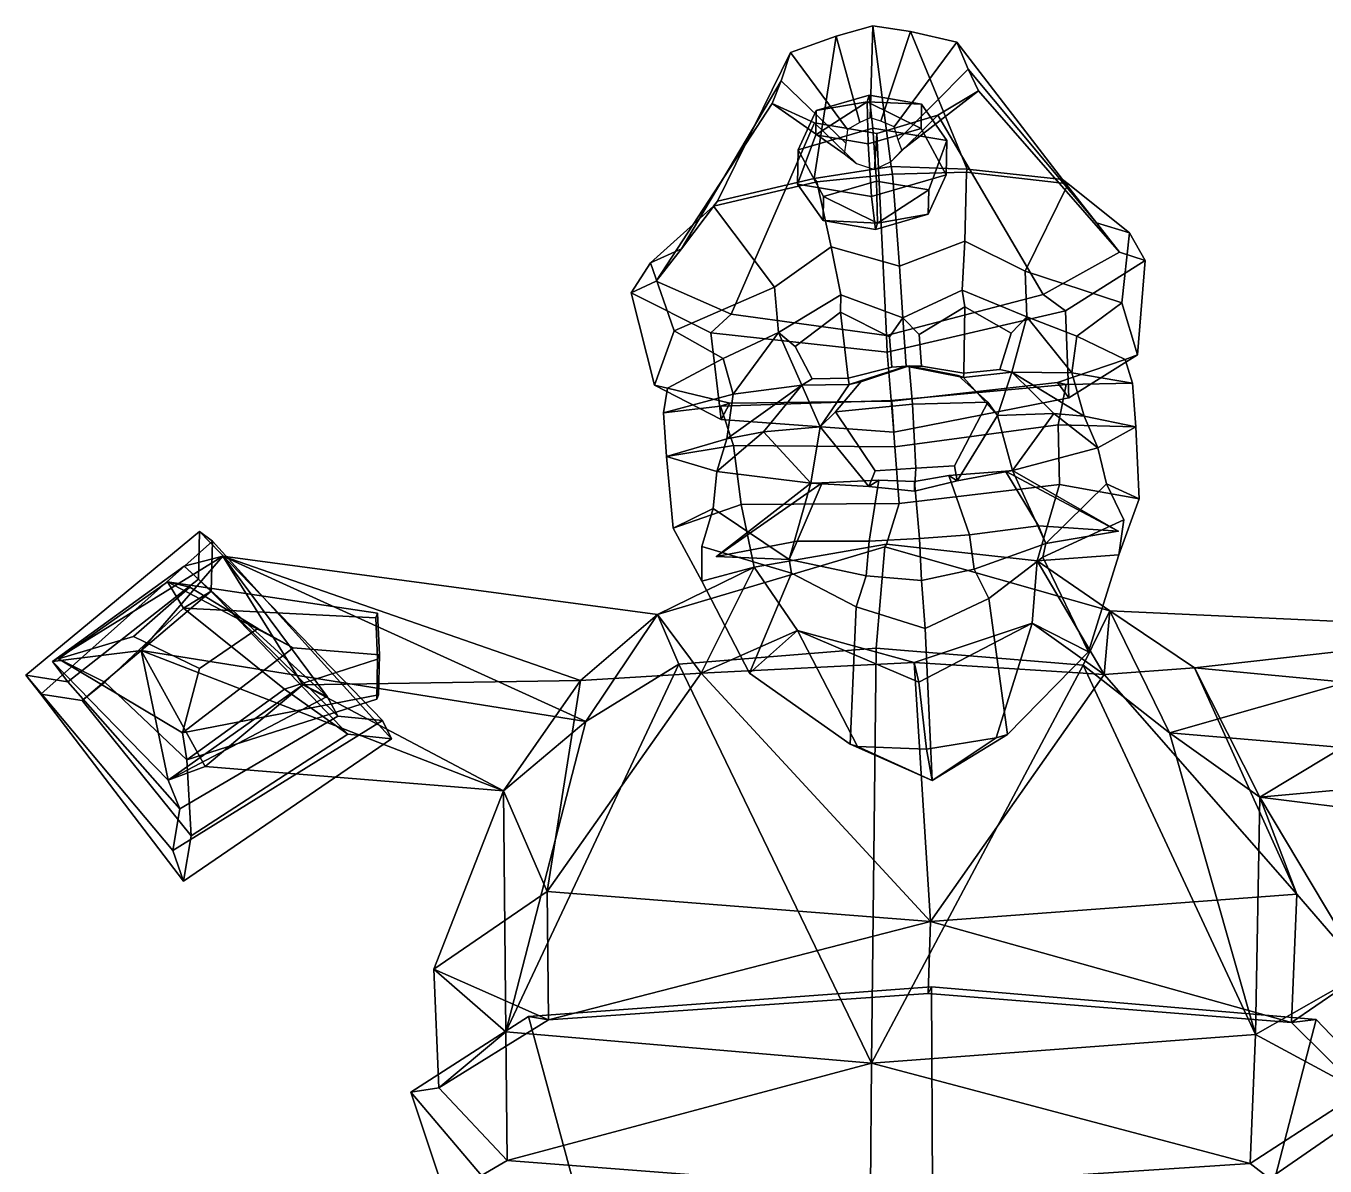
# Model space of a CAD drawing. Extents: x -229 to 297, y -158 to 306.
# Drawn here: x -229.2 to 121.8, y -2.4 to 305.6 of the extents above; entities that cross this region are included whole.
import ezdxf

# ---------------------------------------------------------------- set-up
doc = ezdxf.new("R2010")
doc.units = 0

msp = doc.modelspace()

# ---------------------------------------------------------------- linework, layer by layer
for p in [(65.963371, 169.107483, 64.76181), (-42.599651, 162.29068, 68.945084)]:
    msp.add_point(p)
for points in [[(4.630271, 267.676697, 61.024548), (-0.316108, 305.607971, -5.180928), (-10.290606, 302.865021, -6.272104), (-16.185564, 264.353638, 54.349392)], [(-1.100479, 280.745239, -64.501198), (-3.828835, 279.557404, -63.794846), (-10.290606, 302.865021, -6.272104), (-0.316108, 305.607971, -5.180928)], [(-1.100479, 280.745239, -64.501198), (-0.316108, 305.607971, -5.180928), (9.806448, 304.119659, -7.04316), (1.798556, 279.906006, -64.009499)], [(4.630271, 267.676697, 61.024548), (25.124779, 266.94754, 52.757576), (9.806448, 304.119659, -7.04316), (-0.316108, 305.607971, -5.180928)], [(-42.34407, 258.27179, 42.667709), (-16.185564, 264.353638, 54.349392), (-10.290606, 302.865021, -6.272104), (-22.617134, 298.462463, -8.324651)], [(-3.828835, 279.557404, -63.794846), (-7.169684, 277.604736, -62.635399), (-22.617134, 298.462463, -8.324651), (-10.290606, 302.865021, -6.272104)], [(1.798556, 279.906006, -64.009499), (9.806448, 304.119659, -7.04316), (22.386675, 301.271973, -10.051295), (5.431866, 278.385315, -63.116081)], [(50.865116, 264.124481, 39.076065), (22.386675, 301.271973, -10.051295), (9.806448, 304.119659, -7.04316), (25.124779, 266.94754, 52.757576)], [(-52.020313, 245.366608, 16.748028), (-42.34407, 258.27179, 42.667709), (-22.617134, 298.462463, -8.324651), (-25.151922, 290.82132, -13.429025)], [(-7.169684, 277.604736, -62.635399), (-7.651423, 273.979248, -60.491405), (-25.151922, 290.82132, -13.429025), (-22.617134, 298.462463, -8.324651)], [(5.431866, 278.385315, -63.116081), (22.386675, 301.271973, -10.051295), (25.443998, 293.97995, -15.37022), (6.515977, 274.856842, -61.031815)], [(60.062054, 252.404388, 12.429144), (25.443998, 293.97995, -15.37022), (22.386675, 301.271973, -10.051295), (50.865116, 264.124481, 39.076065)], [(6.515977, 274.856842, -61.031815), (25.443998, 293.97995, -15.37022), (28.214622, 288.116882, -19.672373), (7.475719, 272.0159, -59.353809)], [(66.258003, 244.531006, -10.371326), (28.214622, 288.116882, -19.672373), (25.443998, 293.97995, -15.37022), (60.062054, 252.404388, 12.429144)], [(-58.913609, 236.671326, -5.548073), (-52.020313, 245.366608, 16.748028), (-25.151922, 290.82132, -13.429025), (-27.501038, 284.638641, -17.53475)], [(-7.651423, 273.979248, -60.491405), (-8.125264, 271.0495, -58.758713), (-27.501038, 284.638641, -17.53475), (-25.151922, 290.82132, -13.429025)], [(7.475719, 272.0159, -59.353809), (28.214622, 288.116882, -19.672373), (17.233112, 281.530975, -23.352581), (4.580581, 269.001373, -57.567276)], [(45.696747, 233.045837, -29.196623), (17.233112, 281.530975, -23.352581), (28.214622, 288.116882, -19.672373), (66.258003, 244.531006, -10.371326)], [(-38.582764, 227.753815, -25.949068), (-58.913609, 236.671326, -5.548073), (-27.501038, 284.638641, -17.53475), (-16.107506, 279.449585, -22.073414)], [(-8.125264, 271.0495, -58.758713), (-4.75515, 268.423065, -57.211166), (-16.107506, 279.449585, -22.073414), (-27.501038, 284.638641, -17.53475)], [(-0.317242, 278.005402, -48.662613), (-1.348292, 286.883026, -61.347435), (-15.616786, 282.730499, -67.737862), (-20.49596, 272.132874, -57.700016)], [(-15.616786, 282.730499, -67.737862), (-1.878843, 285.138184, -78.087494), (-15.741692, 276.185486, -81.60247)], [(-1.878843, 285.138184, -78.087494), (-1.598104, 273.792908, -89.076721), (-15.741692, 276.185486, -81.60247)], [(-1.348292, 286.883026, -61.347435), (-1.878843, 285.138184, -78.087494), (-15.616786, 282.730499, -67.737862)], [(-1.348292, 286.883026, -61.347435), (12.795329, 284.490479, -68.821632), (-1.878843, 285.138184, -78.087494)], [(-1.878843, 285.138184, -78.087494), (12.670424, 277.945465, -82.686241), (-1.598104, 273.792908, -89.076721)], [(12.795329, 284.490479, -68.821632), (12.670424, 277.945465, -82.686241), (-1.878843, 285.138184, -78.087494)], [(-0.317242, 278.005402, -48.662613), (19.68483, 274.621857, -59.232697), (12.795329, 284.490479, -68.821632), (-1.348292, 286.883026, -61.347435)], [(19.68483, 274.621857, -59.232697), (19.508184, 265.365753, -78.840294), (12.670424, 277.945465, -82.686241), (12.795329, 284.490479, -68.821632)], [(-20.49596, 272.132874, -57.700016), (-15.616786, 282.730499, -67.737862), (-15.741692, 276.185486, -81.60247), (-20.672606, 262.87677, -77.307617)], [(4.580581, 269.001373, -57.567276), (17.233112, 281.530975, -23.352581), (0.701592, 276.523926, -25.481503), (0.07271, 266.812073, -56.266178)], [(3.38728, 221.946472, -45.752213), (0.701592, 276.523926, -25.481503), (17.233112, 281.530975, -23.352581), (45.696747, 233.045837, -29.196623)], [(3.38728, 221.946472, -45.752213), (-38.582764, 227.753815, -25.949068), (-16.107506, 279.449585, -22.073414), (0.701592, 276.523926, -25.481503)], [(-0.317242, 278.005402, -48.662613), (-20.49596, 272.132874, -57.700016), (-13.658161, 259.553192, -53.854012), (0.610333, 263.705688, -47.463593)], [(-4.75515, 268.423065, -57.211166), (0.07271, 266.812073, -56.266178), (0.701592, 276.523926, -25.481503), (-16.107506, 279.449585, -22.073414)], [(12.670424, 277.945465, -82.686241), (19.508184, 265.365753, -78.840294), (-0.67053, 259.493195, -87.877724), (-1.598104, 273.792908, -89.076721)], [(-0.317242, 278.005402, -48.662613), (0.610333, 263.705688, -47.463593), (14.753952, 261.313171, -54.937782), (19.68483, 274.621857, -59.232697)], [(-15.741692, 276.185486, -81.60247), (-1.598104, 273.792908, -89.076721), (-0.67053, 259.493195, -87.877724), (-20.672606, 262.87677, -77.307617)], [(19.68483, 274.621857, -59.232697), (14.753952, 261.313171, -54.937782), (14.629045, 254.768127, -68.802399), (19.508184, 265.365753, -78.840294)], [(-20.49596, 272.132874, -57.700016), (-20.672606, 262.87677, -77.307617), (-13.783068, 253.008148, -67.718628), (-13.658161, 259.553192, -53.854012)], [(4.934192, 265.573578, 65.484741), (4.630271, 267.676697, 61.024548), (-16.185564, 264.353638, 54.349392), (-15.513602, 263.533997, 59.866814)], [(4.934192, 265.573578, 65.484741), (24.985357, 266.076965, 58.306263), (25.124779, 266.94754, 52.757576), (4.630271, 267.676697, 61.024548)], [(24.985357, 266.076965, 58.306263), (52.448238, 262.920502, 44.362595), (50.865116, 264.124481, 39.076065), (25.124779, 266.94754, 52.757576)], [(-15.513602, 263.533997, 59.866814), (-16.185564, 264.353638, 54.349392), (-42.34407, 258.27179, 42.667709), (-43.354504, 256.904938, 48.054173)], [(-11.574131, 245.912109, 69.197556), (-15.513602, 263.533997, 59.866814), (-43.354504, 256.904938, 48.054173), (-26.908524, 235.068207, 60.494114)], [(6.857556, 240.672058, 74.821358), (4.934192, 265.573578, 65.484741), (-15.513602, 263.533997, 59.866814), (-11.574131, 245.912109, 69.197556)], [(0.610333, 263.705688, -47.463593), (-13.658161, 259.553192, -53.854012), (0.891062, 252.360474, -58.452759)], [(14.629045, 254.768127, -68.802399), (0.36052, 250.615601, -75.192871), (-0.67053, 259.493195, -87.877724), (19.508184, 265.365753, -78.840294)], [(0.610333, 263.705688, -47.463593), (0.891062, 252.360474, -58.452759), (14.753952, 261.313171, -54.937782)], [(6.857556, 240.672058, 74.821358), (24.479839, 247.479858, 68.0765), (24.985357, 266.076965, 58.306263), (4.934192, 265.573578, 65.484741)], [(24.479839, 247.479858, 68.0765), (40.771084, 239.317871, 57.886215), (52.448238, 262.920502, 44.362595), (24.985357, 266.076965, 58.306263)], [(52.448238, 262.920502, 44.362595), (69.021225, 249.701233, 14.510104), (60.062054, 252.404388, 12.429144), (50.865116, 264.124481, 39.076065)], [(-13.783068, 253.008148, -67.718628), (-20.672606, 262.87677, -77.307617), (-0.67053, 259.493195, -87.877724), (0.36052, 250.615601, -75.192871)], [(14.753952, 261.313171, -54.937782), (0.891062, 252.360474, -58.452759), (14.629045, 254.768127, -68.802399)], [(40.771084, 239.317871, 57.886215), (66.925316, 230.834869, 39.598503), (69.021225, 249.701233, 14.510104), (52.448238, 262.920502, 44.362595)], [(-43.354504, 256.904938, 48.054173), (-42.34407, 258.27179, 42.667709), (-52.020313, 245.366608, 16.748028), (-60.385616, 241.575623, 19.496555)], [(-26.908524, 235.068207, 60.494114), (-43.354504, 256.904938, 48.054173), (-60.385616, 241.575623, 19.496555), (-54.032806, 223.239777, 44.259396)], [(-13.658161, 259.553192, -53.854012), (-13.783068, 253.008148, -67.718628), (0.891062, 252.360474, -58.452759)], [(0.891062, 252.360474, -58.452759), (-13.783068, 253.008148, -67.718628), (0.36052, 250.615601, -75.192871)], [(0.891062, 252.360474, -58.452759), (0.36052, 250.615601, -75.192871), (14.629045, 254.768127, -68.802399)], [(69.021225, 249.701233, 14.510104), (73.242737, 242.201172, -11.416227), (66.258003, 244.531006, -10.371326), (60.062054, 252.404388, 12.429144)], [(66.925316, 230.834869, 39.598503), (71.201149, 216.748932, 3.050301), (73.242737, 242.201172, -11.416227), (69.021225, 249.701233, 14.510104)], [(-11.574131, 245.912109, 69.197556), (-26.908524, 235.068207, 60.494114), (-25.794008, 222.785522, 61.430492), (-8.995593, 232.931396, 72.238167)], [(6.857556, 240.672058, 74.821358), (-11.574131, 245.912109, 69.197556), (-8.995593, 232.931396, 72.238167), (7.729672, 226.730896, 74.736641)], [(6.857556, 240.672058, 74.821358), (7.729672, 226.730896, 74.736641), (23.779226, 234.261353, 71.078789), (24.479839, 247.479858, 68.0765)], [(24.479839, 247.479858, 68.0765), (23.779226, 234.261353, 71.078789), (41.274529, 226.996826, 58.846134), (40.771084, 239.317871, 57.886215)], [(-60.385616, 241.575623, 19.496555), (-52.020313, 245.366608, 16.748028), (-58.913609, 236.671326, -5.548073), (-65.612022, 233.48233, -6.065719)], [(73.242737, 242.201172, -11.416227), (51.671406, 228.68219, -31.833055), (45.696747, 233.045837, -29.196623), (66.258003, 244.531006, -10.371326)], [(71.201149, 216.748932, 3.050301), (52.615505, 205.160217, -21.27718), (51.671406, 228.68219, -31.833055), (73.242737, 242.201172, -11.416227)], [(-54.032806, 223.239777, 44.259396), (-60.385616, 241.575623, 19.496555), (-65.612022, 233.48233, -6.065719), (-59.304516, 208.554321, 8.079093)], [(54.802147, 221.795776, 41.588837), (66.925316, 230.834869, 39.598503), (40.771084, 239.317871, 57.886215), (41.274529, 226.996826, 58.846134)], [(-65.612022, 233.48233, -6.065719), (-58.913609, 236.671326, -5.548073), (-38.582764, 227.753815, -25.949068), (-44.14996, 222.665466, -28.140759)], [(-59.304516, 208.554321, 8.079093), (-65.612022, 233.48233, -6.065719), (-44.14996, 222.665466, -28.140759), (-41.336758, 199.260834, -17.656904)], [(-40.758957, 215.79541, 45.271107), (-25.794008, 222.785522, 61.430492), (-26.908524, 235.068207, 60.494114), (-54.032806, 223.239777, 44.259396)], [(-9.037699, 228.282227, 70.619377), (-8.995593, 232.931396, 72.238167), (-25.794008, 222.785522, 61.430492), (-21.336418, 219.036194, 61.495525)], [(-9.037699, 228.282227, 70.619377), (4.200014, 221.622467, 72.452965), (7.729672, 226.730896, 74.736641), (-8.995593, 232.931396, 72.238167)], [(51.671406, 228.68219, -31.833055), (3.542481, 217.435944, -49.074512), (3.38728, 221.946472, -45.752213), (45.696747, 233.045837, -29.196623)], [(24.521624, 229.738464, 69.170097), (23.779226, 234.261353, 71.078789), (7.729672, 226.730896, 74.736641), (12.15633, 222.246277, 72.325356)], [(24.521624, 229.738464, 69.170097), (36.996025, 222.592163, 56.625759), (41.274529, 226.996826, 58.846134), (23.779226, 234.261353, 71.078789)], [(-6.994915, 210.484741, 70.136894), (-9.037699, 228.282227, 70.619377), (-21.336418, 219.036194, 61.495525), (-16.714855, 210.287567, 65.12468)], [(4.200014, 221.622467, 72.452965), (-9.037699, 228.282227, 70.619377), (-6.994915, 210.484741, 70.136894), (4.775233, 213.420837, 74.016075)], [(52.615505, 205.160217, -21.27718), (5.2871, 195.84848, -38.976254), (3.542481, 217.435944, -49.074512), (51.671406, 228.68219, -31.833055)], [(12.15633, 222.246277, 72.325356), (12.761602, 213.710571, 74.123917), (24.231125, 211.832977, 68.323227), (24.521624, 229.738464, 69.170097)], [(24.231125, 211.832977, 68.323227), (33.935085, 212.808594, 61.31115), (36.996025, 222.592163, 56.625759), (24.521624, 229.738464, 69.170097)], [(66.925316, 230.834869, 39.598503), (54.802147, 221.795776, 41.588837), (67.815125, 215.509827, 3.186571), (71.201149, 216.748932, 3.050301)], [(-44.14996, 222.665466, -28.140759), (-38.582764, 227.753815, -25.949068), (3.38728, 221.946472, -45.752213), (3.542481, 217.435944, -49.074512)], [(4.775233, 213.420837, 74.016075), (8.643094, 213.714264, 77.230461), (7.729672, 226.730896, 74.736641), (4.200014, 221.622467, 72.452965)], [(12.761602, 213.710571, 74.123917), (12.15633, 222.246277, 72.325356), (7.729672, 226.730896, 74.736641), (8.643094, 213.714264, 77.230461)], [(33.935085, 212.808594, 61.31115), (37.244286, 212.084167, 64.232704), (41.274529, 226.996826, 58.846134), (36.996025, 222.592163, 56.625759)], [(37.244286, 212.084167, 64.232704), (53.400284, 211.895813, 42.804955), (41.274529, 226.996826, 58.846134)], [(53.400284, 211.895813, 42.804955), (54.802147, 221.795776, 41.588837), (41.274529, 226.996826, 58.846134)], [(-54.032806, 223.239777, 44.259396), (-59.304516, 208.554321, 8.079093), (-55.789833, 207.748535, 7.949458), (-40.758957, 215.79541, 45.271107)], [(-41.336758, 199.260834, -17.656904), (-44.14996, 222.665466, -28.140759), (3.542481, 217.435944, -49.074512), (5.2871, 195.84848, -38.976254)], [(-38.042465, 206.153992, 46.328533), (-25.794008, 222.785522, 61.430492), (-40.758957, 215.79541, 45.271107)], [(-19.531738, 208.519165, 66.420464), (-25.794008, 222.785522, 61.430492), (-38.042465, 206.153992, 46.328533)], [(-16.714855, 210.287567, 65.12468), (-21.336418, 219.036194, 61.495525), (-25.794008, 222.785522, 61.430492), (-19.531738, 208.519165, 66.420464)], [(54.802147, 221.795776, 41.588837), (53.400284, 211.895813, 42.804955), (69.84761, 209.066467, 4.460022), (67.815125, 215.509827, 3.186571)], [(-40.758957, 215.79541, 45.271107), (-55.789833, 207.748535, 7.949458), (-56.897972, 201.107971, 9.343927), (-38.042465, 206.153992, 46.328533)], [(71.201149, 216.748932, 3.050301), (67.815125, 215.509827, 3.186571), (49.572605, 209.265533, -23.120903), (52.615505, 205.160217, -21.27718)], [(69.84761, 209.066467, 4.460022), (51.913582, 208.727722, -26.22349), (49.572605, 209.265533, -23.120903), (67.815125, 215.509827, 3.186571)], [(10.344678, 203.381927, 97.515289), (9.494039, 213.743896, 92.324974), (-3.597908, 209.488525, 89.424644), (-10.429913, 201.356262, 91.59903)], [(-6.994915, 210.484741, 70.136894), (-6.753593, 208.695557, 72.588234), (8.643094, 213.714264, 77.230461), (4.775233, 213.420837, 74.016075)], [(9.494039, 213.743896, 92.324974), (8.643094, 213.714264, 77.230461), (-6.753593, 208.695557, 72.588234), (-3.597908, 209.488525, 89.424644)], [(9.494039, 213.743896, 92.324974), (22.753838, 211.143188, 88.409233), (24.144581, 210.635681, 71.397629), (8.643094, 213.714264, 77.230461)], [(24.231125, 211.832977, 68.323227), (12.761602, 213.710571, 74.123917), (8.643094, 213.714264, 77.230461), (24.144581, 210.635681, 71.397629)], [(10.344678, 203.381927, 97.515289), (30.694508, 203.938477, 90.014374), (22.753838, 211.143188, 88.409233), (9.494039, 213.743896, 92.324974)], [(30.694508, 203.938477, 90.014374), (33.371025, 200.342407, 71.883842), (24.144581, 210.635681, 71.397629), (22.753838, 211.143188, 88.409233)], [(24.231125, 211.832977, 68.323227), (24.144581, 210.635681, 71.397629), (37.244286, 212.084167, 64.232704), (33.935085, 212.808594, 61.31115)], [(33.371025, 200.342407, 71.883842), (37.244286, 212.084167, 64.232704), (24.144581, 210.635681, 71.397629)], [(48.547928, 200.894165, 68.143951), (37.244286, 212.084167, 64.232704), (33.371025, 200.342407, 71.883842)], [(48.547928, 200.894165, 68.143951), (56.728252, 200.151764, 43.530716), (37.244286, 212.084167, 64.232704)], [(56.728252, 200.151764, 43.530716), (53.400284, 211.895813, 42.804955), (37.244286, 212.084167, 64.232704)], [(53.400284, 211.895813, 42.804955), (56.728252, 200.151764, 43.530716), (70.735916, 197.2836, 7.718962), (69.84761, 209.066467, 4.460022)], [(-59.304516, 208.554321, 8.079093), (-41.336758, 199.260834, -17.656904), (-38.980808, 203.70517, -19.708662), (-55.789833, 207.748535, 7.949458)], [(-56.897972, 201.107971, 9.343927), (-55.789833, 207.748535, 7.949458), (-38.980808, 203.70517, -19.708662), (-41.467159, 202.864258, -22.625237)], [(-39.811985, 194.089905, 47.250713), (-19.531738, 208.519165, 66.420464), (-38.042465, 206.153992, 46.328533)], [(-29.926105, 195.966705, 71.167801), (-19.531738, 208.519165, 66.420464), (-39.811985, 194.089905, 47.250713)], [(-29.926105, 195.966705, 71.167801), (-14.557475, 197.332916, 73.730682), (-19.531738, 208.519165, 66.420464)], [(-6.994915, 210.484741, 70.136894), (-16.714855, 210.287567, 65.12468), (-19.531738, 208.519165, 66.420464), (-6.753593, 208.695557, 72.588234)], [(-14.557475, 197.332916, 73.730682), (-6.753593, 208.695557, 72.588234), (-19.531738, 208.519165, 66.420464)], [(-10.429913, 201.356262, 91.59903), (-3.597908, 209.488525, 89.424644), (-6.753593, 208.695557, 72.588234), (-14.557475, 197.332916, 73.730682)], [(51.913582, 208.727722, -26.22349), (4.705695, 204.396912, -40.134682), (4.75138, 204.274811, -39.148048), (49.572605, 209.265533, -23.120903)], [(49.697685, 197.798828, -26.78314), (5.587202, 191.929749, -37.57383), (4.705695, 204.396912, -40.134682), (51.913582, 208.727722, -26.22349)], [(52.615505, 205.160217, -21.27718), (49.572605, 209.265533, -23.120903), (4.75138, 204.274811, -39.148048), (5.2871, 195.84848, -38.976254)], [(70.735916, 197.2836, 7.718962), (49.697685, 197.798828, -26.78314), (51.913582, 208.727722, -26.22349), (69.84761, 209.066467, 4.460022)], [(-38.042465, 206.153992, 46.328533), (-56.897972, 201.107971, 9.343927), (-56.055149, 189.322235, 12.604619), (-39.811985, 194.089905, 47.250713)], [(-41.467159, 202.864258, -22.625237), (-38.980808, 203.70517, -19.708662), (4.75138, 204.274811, -39.148048), (4.705695, 204.396912, -40.134682)], [(-37.953011, 192.295105, -23.405684), (-41.467159, 202.864258, -22.625237), (4.705695, 204.396912, -40.134682), (5.587202, 191.929749, -37.57383)], [(-41.336758, 199.260834, -17.656904), (5.2871, 195.84848, -38.976254), (4.75138, 204.274811, -39.148048), (-38.980808, 203.70517, -19.708662)], [(11.240031, 186.098145, 92.586693), (21.752758, 186.78302, 86.682938), (30.694508, 203.938477, 90.014374), (10.344678, 203.381927, 97.515289)], [(21.752758, 186.78302, 86.682938), (22.480064, 182.694885, 73.479584), (33.371025, 200.342407, 71.883842), (30.694508, 203.938477, 90.014374)], [(-56.055149, 189.322235, 12.604619), (-56.897972, 201.107971, 9.343927), (-41.467159, 202.864258, -22.625237), (-37.953011, 192.295105, -23.405684)], [(0.302739, 185.436127, 87.509476), (-10.429913, 201.356262, 91.59903), (-14.557475, 197.332916, 73.730682), (-1.457532, 181.191803, 74.40197)], [(11.240031, 186.098145, 92.586693), (10.344678, 203.381927, 97.515289), (-10.429913, 201.356262, 91.59903), (0.302739, 185.436127, 87.509476)], [(22.480064, 182.694885, 73.479584), (37.386723, 185.510803, 66.541893), (33.371025, 200.342407, 71.883842)], [(37.386723, 185.510803, 66.541893), (48.547928, 200.894165, 68.143951), (33.371025, 200.342407, 71.883842)], [(37.386723, 185.510803, 66.541893), (60.479691, 191.658722, 43.540653), (48.547928, 200.894165, 68.143951)], [(60.479691, 191.658722, 43.540653), (56.728252, 200.151764, 43.530716), (48.547928, 200.894165, 68.143951)], [(56.728252, 200.151764, 43.530716), (60.479691, 191.658722, 43.540653), (70.735916, 197.2836, 7.718962)], [(-17.08675, 182.090332, 68.64093), (-14.557475, 197.332916, 73.730682), (-29.926105, 195.966705, 71.167801)], [(-1.457532, 181.191803, 74.40197), (-14.557475, 197.332916, 73.730682), (-17.08675, 182.090332, 68.64093)], [(50.048214, 181.67569, -22.369341), (6.780222, 176.562561, -31.654272), (5.587202, 191.929749, -37.57383), (49.697685, 197.798828, -26.78314)], [(71.618416, 177.80954, 10.771987), (50.048214, 181.67569, -22.369341), (49.697685, 197.798828, -26.78314), (70.735916, 197.2836, 7.718962)], [(62.816513, 181.858154, 44.481339), (71.618416, 177.80954, 10.771987), (70.735916, 197.2836, 7.718962), (60.479691, 191.658722, 43.540653)], [(-39.811985, 194.089905, 47.250713), (-56.055149, 189.322235, 12.604619), (-42.461342, 185.194946, 47.507294)], [(-42.461342, 185.194946, 47.507294), (-29.926105, 195.966705, 71.167801), (-39.811985, 194.089905, 47.250713)], [(-17.08675, 182.090332, 68.64093), (-29.926105, 195.966705, 71.167801), (-42.461342, 185.194946, 47.507294)], [(-54.261707, 169.905396, 15.622543), (-56.055149, 189.322235, 12.604619), (-37.953011, 192.295105, -23.405684), (-35.94759, 176.27594, -19.055653)], [(-35.94759, 176.27594, -19.055653), (-37.953011, 192.295105, -23.405684), (5.587202, 191.929749, -37.57383), (6.780222, 176.562561, -31.654272)], [(62.816513, 181.858154, 44.481339), (60.479691, 191.658722, 43.540653), (37.386723, 185.510803, 66.541893), (46.391499, 165.813751, 74.542824)], [(-43.4767, 175.183899, 48.577148), (-42.461342, 185.194946, 47.507294), (-56.055149, 189.322235, 12.604619), (-54.261707, 169.905396, 15.622543)], [(11.240031, 186.098145, 92.586693), (0.302739, 185.436127, 87.509476), (-1.457532, 181.191803, 74.40197), (10.883111, 179.935974, 80.319695)], [(11.240031, 186.098145, 92.586693), (10.883111, 179.935974, 80.319695), (22.480064, 182.694885, 73.479584), (21.752758, 186.78302, 86.682938)], [(-43.4767, 175.183899, 48.577148), (-22.920786, 161.461548, 77.213638), (-17.08675, 182.090332, 68.64093), (-42.461342, 185.194946, 47.507294)], [(1.313851, 182.927979, 82.795631), (-14.047161, 182.192444, 83.245056), (-20.748079, 166.437866, 87.318649), (-1.305251, 166.40802, 95.784737)], [(-14.047161, 182.192444, 83.245056), (1.313851, 182.927979, 82.795631), (-1.457532, 181.191803, 74.40197), (-17.08675, 182.090332, 68.64093)], [(10.919316, 182.479004, 85.403297), (10.883111, 179.935974, 80.319695), (-1.457532, 181.191803, 74.40197), (1.313851, 182.927979, 82.795631)], [(-1.305251, 166.40802, 95.784737), (12.290717, 167.135193, 95.99012), (10.919316, 182.479004, 85.403297), (1.313851, 182.927979, 82.795631)], [(10.919316, 182.479004, 85.403297), (20.165121, 184.111694, 82.069229), (22.480064, 182.694885, 73.479584), (10.883111, 179.935974, 80.319695)], [(25.814976, 168.110962, 94.739708), (20.165121, 184.111694, 82.069229), (10.919316, 182.479004, 85.403297), (12.290717, 167.135193, 95.99012)], [(35.48661, 185.302704, 81.336365), (37.386723, 185.510803, 66.541893), (22.480064, 182.694885, 73.479584), (20.165121, 184.111694, 82.069229)], [(20.165121, 184.111694, 82.069229), (25.814976, 168.110962, 94.739708), (44.395237, 170.52832, 84.808472), (35.48661, 185.302704, 81.336365)], [(35.48661, 185.302704, 81.336365), (65.963371, 169.107483, 64.76181), (37.386723, 185.510803, 66.541893)], [(44.395237, 170.52832, 84.808472), (65.963371, 169.107483, 64.76181), (35.48661, 185.302704, 81.336365)], [(65.963371, 169.107483, 64.76181), (46.391499, 165.813751, 74.542824), (37.386723, 185.510803, 66.541893)], [(-20.748079, 166.437866, 87.318649), (-14.047161, 182.192444, 83.245056), (-42.599651, 162.29068, 68.945084)], [(-14.047161, 182.192444, 83.245056), (-17.08675, 182.090332, 68.64093), (-42.599651, 162.29068, 68.945084)], [(-42.599651, 162.29068, 68.945084), (-17.08675, 182.090332, 68.64093), (-22.920786, 161.461548, 77.213638)], [(44.069305, 161.059265, 7.574419), (3.308207, 165.63028, -9.721193), (6.780222, 176.562561, -31.654272), (50.048214, 181.67569, -22.369341)], [(66.149673, 162.678528, 16.554325), (44.069305, 161.059265, 7.574419), (50.048214, 181.67569, -22.369341), (71.618416, 177.80954, 10.771987)], [(62.816513, 181.858154, 44.481339), (46.391499, 165.813751, 74.542824), (45.559383, 162.048523, 65.419083), (67.486801, 172.16272, 48.479652)], [(66.149673, 162.678528, 16.554325), (71.618416, 177.80954, 10.771987), (62.816513, 181.858154, 44.481339), (67.486801, 172.16272, 48.479652)], [(-46.518864, 155.603943, 20.895798), (-54.261707, 169.905396, 15.622543), (-35.94759, 176.27594, -19.055653), (-32.434883, 159.33374, 10.652818)], [(-32.434883, 159.33374, 10.652818), (-35.94759, 176.27594, -19.055653), (6.780222, 176.562561, -31.654272), (3.308207, 165.63028, -9.721193)], [(-46.518864, 155.603943, 20.895798), (-46.579086, 165.000397, 52.874969), (-43.4767, 175.183899, 48.577148), (-54.261707, 169.905396, 15.622543)], [(-43.4767, 175.183899, 48.577148), (-46.579086, 165.000397, 52.874969), (-22.3267, 157.785889, 68.034943), (-22.920786, 161.461548, 77.213638)], [(45.559383, 162.048523, 65.419083), (57.959251, 136.51828, 35.852692), (66.149673, 162.678528, 16.554325), (67.486801, 172.16272, 48.479652)], [(-225.17453, 125.088013, 111.852882), (-178.717239, 166.387695, 112.490074), (-182.292465, 168.97937, 80.397011), (-229.154861, 130.191559, 79.370178)], [(-229.154861, 130.191559, 79.370178), (-182.292465, 168.97937, 80.397011), (-182.556305, 156.11853, 78.506973), (-217.817444, 128.410645, 77.954582)], [(-132.852753, 117.929443, 67.772652), (-144.861313, 119.121155, 69.168571), (-182.556305, 156.11853, 78.506973), (-182.292465, 168.97937, 80.397011)], [(-132.852753, 117.929443, 67.772652), (-182.292465, 168.97937, 80.397011), (-178.717239, 166.387695, 112.490074), (-130.420563, 113.02301, 100.441795)], [(25.814976, 168.110962, 94.739708), (27.07445, 158.860504, 85.071289), (46.391499, 165.813751, 74.542824), (44.395237, 170.52832, 84.808472)], [(46.391499, 165.813751, 74.542824), (65.963371, 169.107483, 64.76181), (44.395237, 170.52832, 84.808472)], [(-225.17453, 125.088013, 111.852882), (-213.99971, 123.372864, 110.463562), (-179.077316, 152.923645, 110.519905), (-178.717239, 166.387695, 112.490074)], [(-130.420563, 113.02301, 100.441795), (-178.717239, 166.387695, 112.490074), (-179.077316, 152.923645, 110.519905), (-142.216415, 114.232697, 101.818794)], [(2.885341, 164.866241, -13.265347), (-58.557827, 146.553833, -8.723627), (-32.434883, 159.33374, 10.652818), (3.308207, 165.63028, -9.721193)], [(-22.3267, 157.785889, 68.034943), (-46.579086, 165.000397, 52.874969), (-46.518864, 155.603943, 20.895798), (-33.670124, 130.764771, 39.383461)], [(-22.920786, 161.461548, 77.213638), (-20.748079, 166.437866, 87.318649), (-42.599651, 162.29068, 68.945084)], [(-1.305251, 166.40802, 95.784737), (-20.748079, 166.437866, 87.318649), (-22.920786, 161.461548, 77.213638), (-2.136792, 157.026306, 86.196884)], [(12.290717, 167.135193, 95.99012), (-1.305251, 166.40802, 95.784737), (-2.136792, 157.026306, 86.196884), (12.835907, 155.733551, 91.559364)], [(3.308207, 165.63028, -9.721193), (44.069305, 161.059265, 7.574419), (63.709919, 147.549316, -14.629132), (2.885341, 164.866241, -13.265347)], [(12.290717, 167.135193, 95.99012), (12.835907, 155.733551, 91.559364), (27.07445, 158.860504, 85.071289), (25.814976, 168.110962, 94.739708)], [(31.015095, 150.942688, 87.763573), (45.559383, 162.048523, 65.419083), (46.391499, 165.813751, 74.542824), (27.07445, 158.860504, 85.071289)], [(-221.981018, 133.904724, 42.500809), (-186.443497, 159.688232, 42.738358), (-175.95314, 162.361237, -9.714578)], [(-221.981018, 133.904724, 42.500809), (-175.95314, 162.361237, -9.714578), (-198.06691, 136.839508, -36.845009)], [(-77.875984, 117.650452, -39.184933), (-198.06691, 136.839508, -36.845009), (-175.95314, 162.361237, -9.714578)], [(-147.745804, 124.452362, 33.560764), (-175.95314, 162.361237, -9.714578), (-186.443497, 159.688232, 42.738358)], [(-79.312721, 128.70813, 34.680798), (-58.557827, 146.553833, -8.723627), (-175.95314, 162.361237, -9.714578)], [(-79.312721, 128.70813, 34.680798), (-175.95314, 162.361237, -9.714578), (-154.391006, 127.612549, 23.313753)], [(-77.875984, 117.650452, -39.184933), (-175.95314, 162.361237, -9.714578), (-58.557827, 146.553833, -8.723627)], [(-147.745804, 124.452362, 33.560764), (-154.391006, 127.612549, 23.313753), (-175.95314, 162.361237, -9.714578)], [(2.885341, 164.866241, -13.265347), (0.589283, 137.458191, -60.055397), (-52.772835, 133.206787, -51.406872), (-58.557827, 146.553833, -8.723627)], [(-4.839562, 148.691345, 89.145164), (-2.136792, 157.026306, 86.196884), (-22.920786, 161.461548, 77.213638), (-22.3267, 157.785889, 68.034943)], [(2.885341, 164.866241, -13.265347), (63.709919, 147.549316, -14.629132), (56.452492, 132.91037, -57.189999), (0.589283, 137.458191, -60.055397)], [(36.052876, 114.177643, 71.843491), (57.959251, 136.51828, 35.852692), (45.559383, 162.048523, 65.419083), (31.015095, 150.942688, 87.763573)], [(57.959251, 136.51828, 35.852692), (42.6768, 144.219757, 30.37681), (44.069305, 161.059265, 7.574419), (66.149673, 162.678528, 16.554325)], [(-217.817444, 128.410645, 77.954582), (-182.556305, 156.11853, 78.506973), (-186.443497, 159.688232, 42.738358), (-221.981018, 133.904724, 42.500809)], [(-186.443497, 159.688232, 42.738358), (-182.556305, 156.11853, 78.506973), (-144.861313, 119.121155, 69.168571), (-147.745804, 124.452362, 33.560764)], [(-58.557827, 146.553833, -8.723627), (-46.757549, 130.719086, 43.741993), (-32.434883, 159.33374, 10.652818)], [(-46.757549, 130.719086, 43.741993), (-20.67275, 142.254089, 33.883606), (-32.434883, 159.33374, 10.652818)], [(-33.670124, 130.764771, 39.383461), (-46.518864, 155.603943, 20.895798), (-32.434883, 159.33374, 10.652818), (-20.67275, 142.254089, 33.883606)], [(13.80793, 142.803741, 95.715401), (31.015095, 150.942688, 87.763573), (27.07445, 158.860504, 85.071289), (12.835907, 155.733551, 91.559364)], [(62.153023, 130.398834, 37.494152), (44.069305, 161.059265, 7.574419), (42.6768, 144.219757, 30.37681)], [(63.709919, 147.549316, -14.629132), (44.069305, 161.059265, 7.574419), (62.153023, 130.398834, 37.494152)], [(-220.352646, 134.578491, 136.691452), (-190.957779, 155.452087, 132.252975), (-186.601425, 148.292664, 98.82888), (-207.883911, 128.333618, 101.674789)], [(-200.09877, 140.669556, 192.871887), (-184.869705, 153.970978, 201.039108), (-190.957779, 155.452087, 132.252975), (-220.352646, 134.578491, 136.691452)], [(-166.528976, 142.847839, 202.51741), (-156.948807, 137.539032, 148.842407), (-190.957779, 155.452087, 132.252975), (-184.869705, 153.970978, 201.039108)], [(-134.14183, 146.905945, 146.724991), (-134.589722, 145.721893, 133.846329), (-186.601425, 148.292664, 98.82888), (-190.957779, 155.452087, 132.252975)], [(-133.6297, 135.701202, 148.590805), (-134.14183, 146.905945, 146.724991), (-190.957779, 155.452087, 132.252975), (-156.948807, 137.539032, 148.842407)], [(-6.451111, 111.508789, 73.4813), (-4.839562, 148.691345, 89.145164), (-22.3267, 157.785889, 68.034943), (-33.670124, 130.764771, 39.383461)], [(13.80793, 142.803741, 95.715401), (12.835907, 155.733551, 91.559364), (-2.136792, 157.026306, 86.196884), (-4.839562, 148.691345, 89.145164)], [(-207.883911, 128.333618, 101.674789), (-186.601425, 148.292664, 98.82888), (-179.077316, 152.923645, 110.519905), (-213.99971, 123.372864, 110.463562)], [(-182.306015, 132.022369, 205.359634), (-166.528976, 142.847839, 202.51741), (-184.869705, 153.970978, 201.039108), (-200.09877, 140.669556, 192.871887)], [(-159.324127, 126.390289, 98.505875), (-142.216415, 114.232697, 101.818794), (-179.077316, 152.923645, 110.519905), (-186.601425, 148.292664, 98.82888)], [(15.662712, 101.767136, 76.9795), (36.052876, 114.177643, 71.843491), (31.015095, 150.942688, 87.763573), (13.80793, 142.803741, 95.715401)], [(-134.202576, 134.515045, 135.698364), (-159.324127, 126.390289, 98.505875), (-186.601425, 148.292664, 98.82888), (-134.589722, 145.721893, 133.846329)], [(15.662712, 101.767136, 76.9795), (13.80793, 142.803741, 95.715401), (-4.839562, 148.691345, 89.145164), (-6.451111, 111.508789, 73.4813)], [(79.780746, 114.628479, -42.804276), (56.452492, 132.91037, -57.189999), (63.709919, 147.549316, -14.629132)], [(86.567772, 132.177795, 30.737103), (63.709919, 147.549316, -14.629132), (62.153023, 130.398834, 37.494152)], [(86.567772, 132.177795, 30.737103), (177.066483, 142.32843, -5.877478), (63.709919, 147.549316, -14.629132)], [(79.780746, 114.628479, -42.804276), (63.709919, 147.549316, -14.629132), (177.066483, 142.32843, -5.877478)], [(-133.6297, 135.701202, 148.590805), (-134.202576, 134.515045, 135.698364), (-134.589722, 145.721893, 133.846329), (-134.14183, 146.905945, 146.724991)], [(-79.312721, 128.70813, 34.680798), (-46.757549, 130.719086, 43.741993), (-58.557827, 146.553833, -8.723627)], [(-77.875984, 117.650452, -39.184933), (-58.557827, 146.553833, -8.723627), (-52.772835, 133.206787, -51.406872)], [(12.088835, 128.295593, 27.460382), (10.856899, 133.637421, 43.682495), (42.6768, 144.219757, 30.37681)], [(10.856899, 133.637421, 43.682495), (62.153023, 130.398834, 37.494152), (42.6768, 144.219757, 30.37681)], [(32.935837, 113.242554, 55.308895), (14.157903, 110.203827, 51.675034), (12.088835, 128.295593, 27.460382), (42.6768, 144.219757, 30.37681)], [(36.052876, 114.177643, 71.843491), (32.935837, 113.242554, 55.308895), (42.6768, 144.219757, 30.37681), (57.959251, 136.51828, 35.852692)], [(-182.306015, 132.022369, 205.359634), (-200.09877, 140.669556, 192.871887), (-220.352646, 134.578491, 136.691452), (-186.883667, 114.62442, 138.762878)], [(-182.306015, 132.022369, 205.359634), (-186.883667, 114.62442, 138.762878), (-156.948807, 137.539032, 148.842407), (-166.528976, 142.847839, 202.51741)], [(10.856899, 133.637421, 43.682495), (-20.67275, 142.254089, 33.883606), (-46.757549, 130.719086, 43.741993)], [(-6.451111, 111.508789, 73.4813), (-33.670124, 130.764771, 39.383461), (-20.67275, 142.254089, 33.883606), (-4.518312, 110.890778, 56.752125)], [(-4.518312, 110.890778, 56.752125), (-20.67275, 142.254089, 33.883606), (12.088835, 128.295593, 27.460382), (14.157903, 110.203827, 51.675034)], [(12.088835, 128.295593, 27.460382), (-20.67275, 142.254089, 33.883606), (10.856899, 133.637421, 43.682495)], [(79.780746, 114.628479, -42.804276), (177.066483, 142.32843, -5.877478), (191.469147, 105.123779, -23.342667)], [(86.567772, 132.177795, 30.737103), (151.963852, 125.933655, 37.712242), (177.066483, 142.32843, -5.877478)], [(-133.89566, 124.883881, 150.476364), (-133.6297, 135.701202, 148.590805), (-156.948807, 137.539032, 148.842407), (-186.883667, 114.62442, 138.762878)], [(-0.691064, 25.331467, -107.255051), (-52.772835, 133.206787, -51.406872), (0.589283, 137.458191, -60.055397)], [(-0.691064, 25.331467, -107.255051), (0.589283, 137.458191, -60.055397), (56.452492, 132.91037, -57.189999)], [(-190.764359, 101.8508, 34.556423), (-221.981018, 133.904724, 42.500809), (-198.06691, 136.839508, -36.845009)], [(-190.764359, 101.8508, 34.556423), (-187.548813, 94.085022, 69.767784), (-217.817444, 128.410645, 77.954582), (-221.981018, 133.904724, 42.500809)], [(-186.883667, 114.62442, 138.762878), (-220.352646, 134.578491, 136.691452), (-207.883911, 128.333618, 101.674789), (-185.681732, 107.353027, 101.764961)], [(-100.128372, 98.972443, -4.234683), (-198.06691, 136.839508, -36.845009), (-77.875984, 117.650452, -39.184933)], [(-180.770706, 105.557007, -9.975299), (-198.06691, 136.839508, -36.845009), (-100.128372, 98.972443, -4.234683)], [(-190.764359, 101.8508, 34.556423), (-198.06691, 136.839508, -36.845009), (-180.770706, 105.557007, -9.975299)], [(-134.356354, 123.696136, 137.558685), (-185.681732, 107.353027, 101.764961), (-159.324127, 126.390289, 98.505875), (-134.202576, 134.515045, 135.698364)], [(-133.89566, 124.883881, 150.476364), (-134.356354, 123.696136, 137.558685), (-134.202576, 134.515045, 135.698364), (-133.6297, 135.701202, 148.590805)], [(15.257131, 63.663544, 106.897545), (10.856899, 133.637421, 43.682495), (-46.757549, 130.719086, 43.741993)], [(15.257131, 63.663544, 106.897545), (62.153023, 130.398834, 37.494152), (10.856899, 133.637421, 43.682495)], [(-189.5009, 82.787018, 68.281929), (-186.613434, 74.566101, 101.323326), (-225.17453, 125.088013, 111.852882), (-229.154861, 130.191559, 79.370178)], [(-189.5009, 82.787018, 68.281929), (-229.154861, 130.191559, 79.370178), (-217.817444, 128.410645, 77.954582), (-187.548813, 94.085022, 69.767784)], [(-99.498131, 33.83255, -66.502907), (-52.772835, 133.206787, -51.406872), (-0.691064, 25.331467, -107.255051)], [(-99.498131, 33.83255, -66.502907), (-77.875984, 117.650452, -39.184933), (-52.772835, 133.206787, -51.406872)], [(15.257131, 63.663544, 106.897545), (-46.757549, 130.719086, 43.741993), (-88.34761, 71.7836, 82.654938)], [(-88.34761, 71.7836, 82.654938), (-46.757549, 130.719086, 43.741993), (-79.312721, 128.70813, 34.680798)], [(103.088753, 33.066284, -81.452637), (-0.691064, 25.331467, -107.255051), (56.452492, 132.91037, -57.189999)], [(15.257131, 63.663544, 106.897545), (114.239273, 71.017334, 67.705208), (62.153023, 130.398834, 37.494152)], [(103.088753, 33.066284, -81.452637), (56.452492, 132.91037, -57.189999), (79.780746, 114.628479, -42.804276)], [(114.239273, 71.017334, 67.705208), (86.567772, 132.177795, 30.737103), (62.153023, 130.398834, 37.494152)], [(114.239273, 71.017334, 67.705208), (104.215622, 97.238281, -6.393022), (86.567772, 132.177795, 30.737103)], [(104.215622, 97.238281, -6.393022), (151.963852, 125.933655, 37.712242), (86.567772, 132.177795, 30.737103)], [(-185.681732, 107.353027, 101.764961), (-207.883911, 128.333618, 101.674789), (-213.99971, 123.372864, 110.463562), (-184.520401, 86.771164, 102.930069)], [(-190.764359, 101.8508, 34.556423), (-180.770706, 105.557007, -9.975299), (-154.391006, 127.612549, 23.313753)], [(-190.764359, 101.8508, 34.556423), (-154.391006, 127.612549, 23.313753), (-147.745804, 124.452362, 33.560764)], [(-185.681732, 107.353027, 101.764961), (-184.520401, 86.771164, 102.930069), (-142.216415, 114.232697, 101.818794), (-159.324127, 126.390289, 98.505875)], [(-180.770706, 105.557007, -9.975299), (-100.128372, 98.972443, -4.234683), (-154.391006, 127.612549, 23.313753)], [(-100.128372, 98.972443, -4.234683), (-79.312721, 128.70813, 34.680798), (-154.391006, 127.612549, 23.313753)], [(-88.34761, 71.7836, 82.654938), (-79.312721, 128.70813, 34.680798), (-100.128372, 98.972443, -4.234683)], [(-186.613434, 74.566101, 101.323326), (-184.520401, 86.771164, 102.930069), (-213.99971, 123.372864, 110.463562), (-225.17453, 125.088013, 111.852882)], [(-147.745804, 124.452362, 33.560764), (-144.861313, 119.121155, 69.168571), (-187.548813, 94.085022, 69.767784), (-190.764359, 101.8508, 34.556423)], [(-133.89566, 124.883881, 150.476364), (-186.883667, 114.62442, 138.762878), (-185.681732, 107.353027, 101.764961), (-134.356354, 123.696136, 137.558685)], [(170.700775, 88.961975, 13.14127), (151.963852, 125.933655, 37.712242), (104.215622, 97.238281, -6.393022)], [(-189.5009, 82.787018, 68.281929), (-187.548813, 94.085022, 69.767784), (-144.861313, 119.121155, 69.168571), (-132.852753, 117.929443, 67.772652)], [(-189.5009, 82.787018, 68.281929), (-132.852753, 117.929443, 67.772652), (-130.420563, 113.02301, 100.441795), (-186.613434, 74.566101, 101.323326)], [(-99.498131, 33.83255, -66.502907), (-100.128372, 98.972443, -4.234683), (-77.875984, 117.650452, -39.184933)], [(-186.613434, 74.566101, 101.323326), (-130.420563, 113.02301, 100.441795), (-142.216415, 114.232697, 101.818794), (-184.520401, 86.771164, 102.930069)], [(15.662712, 101.767136, 76.9795), (14.157903, 110.203827, 51.675034), (32.935837, 113.242554, 55.308895)], [(15.662712, 101.767136, 76.9795), (32.935837, 113.242554, 55.308895), (36.052876, 114.177643, 71.843491)], [(103.088753, 33.066284, -81.452637), (79.780746, 114.628479, -42.804276), (104.215622, 97.238281, -6.393022)], [(104.215622, 97.238281, -6.393022), (79.780746, 114.628479, -42.804276), (191.469147, 105.123779, -23.342667)], [(15.662712, 101.767136, 76.9795), (-6.451111, 111.508789, 73.4813), (-4.518312, 110.890778, 56.752125)], [(15.662712, 101.767136, 76.9795), (-4.518312, 110.890778, 56.752125), (14.157903, 110.203827, 51.675034)], [(170.700775, 88.961975, 13.14127), (104.215622, 97.238281, -6.393022), (191.469147, 105.123779, -23.342667)], [(-88.34761, 71.7836, 82.654938), (-100.128372, 98.972443, -4.234683), (-118.963135, 50.781097, 1.548348)], [(-118.963135, 50.781097, 1.548348), (-100.128372, 98.972443, -4.234683), (-99.498131, 33.83255, -66.502907)], [(132.458893, 49.830109, -17.005129), (103.088753, 33.066284, -81.452637), (104.215622, 97.238281, -6.393022)], [(114.239273, 71.017334, 67.705208), (132.458893, 49.830109, -17.005129), (104.215622, 97.238281, -6.393022)], [(-87.976906, 37.073639, 77.145515), (-88.34761, 71.7836, 82.654938), (-118.963135, 50.781097, 1.548348)], [(-87.976906, 37.073639, 77.145515), (15.257131, 63.663544, 106.897545), (-88.34761, 71.7836, 82.654938)], [(112.802734, 36.314209, 62.329155), (114.239273, 71.017334, 67.705208), (15.257131, 63.663544, 106.897545)], [(112.802734, 36.314209, 62.329155), (132.458893, 49.830109, -17.005129), (114.239273, 71.017334, 67.705208)], [(-87.976906, 37.073639, 77.145515), (14.59184, 44.164993, 98.881477), (15.257131, 63.663544, 106.897545)], [(112.802734, 36.314209, 62.329155), (15.257131, 63.663544, 106.897545), (14.59184, 44.164993, 98.881477)], [(-87.976906, 37.073639, 77.145515), (-118.963135, 50.781097, 1.548348), (-117.620773, 18.66095, 6.205134)], [(-117.620773, 18.66095, 6.205134), (-118.963135, 50.781097, 1.548348), (-99.498131, 33.83255, -66.502907)], [(131.573013, 17.718384, -12.183911), (103.088753, 33.066284, -81.452637), (132.458893, 49.830109, -17.005129)], [(112.802734, 36.314209, 62.329155), (131.573013, 17.718384, -12.183911), (132.458893, 49.830109, -17.005129)], [(15.820486, -8.822021, 118.247025), (15.490868, 46.01825, 110.969414), (-93.416374, 37.99588, 85.889252), (-78.748291, -15.936874, 91.980713)], [(15.490868, 46.01825, 110.969414), (14.59184, 44.164993, 98.881477), (-87.976906, 37.073639, 77.145515), (-93.416374, 37.99588, 85.889252)], [(15.490868, 46.01825, 110.969414), (119.473526, 37.190643, 70.179222), (112.802734, 36.314209, 62.329155), (14.59184, 44.164993, 98.881477)], [(15.820486, -8.822021, 118.247025), (105.453125, -16.633591, 78.387726), (119.473526, 37.190643, 70.179222), (15.490868, 46.01825, 110.969414)], [(-93.416374, 37.99588, 85.889252), (-125.182648, 17.517456, 6.919223), (-107.15966, -36.427979, 12.763112), (-78.748291, -15.936874, 91.980713)], [(-125.182648, 17.517456, 6.919223), (-93.416374, 37.99588, 85.889252), (-87.976906, 37.073639, 77.145515), (-117.620773, 18.66095, 6.205134)], [(119.473526, 37.190643, 70.179222), (105.453125, -16.633591, 78.387726), (121.773666, -37.2939, -4.130829), (139.148972, 16.517639, -12.586905)], [(139.148972, 16.517639, -12.586905), (131.573013, 17.718384, -12.183911), (112.802734, 36.314209, 62.329155), (119.473526, 37.190643, 70.179222)], [(-117.620773, 18.66095, 6.205134), (-99.498131, 33.83255, -66.502907), (-99.152542, -0.962891, -72.34832)], [(-99.152542, -0.962891, -72.34832), (-99.498131, 33.83255, -66.502907), (-0.691064, 25.331467, -107.255051)], [(101.62709, -1.722336, -87.16468), (-0.691064, 25.331467, -107.255051), (103.088753, 33.066284, -81.452637)], [(131.573013, 17.718384, -12.183911), (101.62709, -1.722336, -87.16468), (103.088753, 33.066284, -81.452637)], [(-99.152542, -0.962891, -72.34832), (-0.691064, 25.331467, -107.255051), (-0.962251, -8.475113, -108.980545)], [(101.62709, -1.722336, -87.16468), (-0.962251, -8.475113, -108.980545), (-0.691064, 25.331467, -107.255051)], [(-106.044846, -4.985413, -83.03878), (-125.182648, 17.517456, 6.919223), (-117.620773, 18.66095, 6.205134), (-99.152542, -0.962891, -72.34832)], [(106.845055, -5.790649, -98.74881), (101.62709, -1.722336, -87.16468), (131.573013, 17.718384, -12.183911), (139.148972, 16.517639, -12.586905)], [(-107.15966, -36.427979, 12.763112), (-125.182648, 17.517456, 6.919223), (-106.044846, -4.985413, -83.03878), (-91.376762, -58.918159, -76.947319)], [(121.773666, -37.2939, -4.130829), (92.824654, -59.614883, -90.540306), (106.845055, -5.790649, -98.74881), (139.148972, 16.517639, -12.586905)], [(-106.044846, -4.985413, -83.03878), (-99.152542, -0.962891, -72.34832), (-0.962251, -8.475113, -108.980545), (-2.063066, -13.719452, -123.84243)], [(106.845055, -5.790649, -98.74881), (-2.063066, -13.719452, -123.84243), (-0.962251, -8.475113, -108.980545), (101.62709, -1.722336, -87.16468)]]:
    msp.add_3dface(points)

doc.saveas('drawing.dxf')
